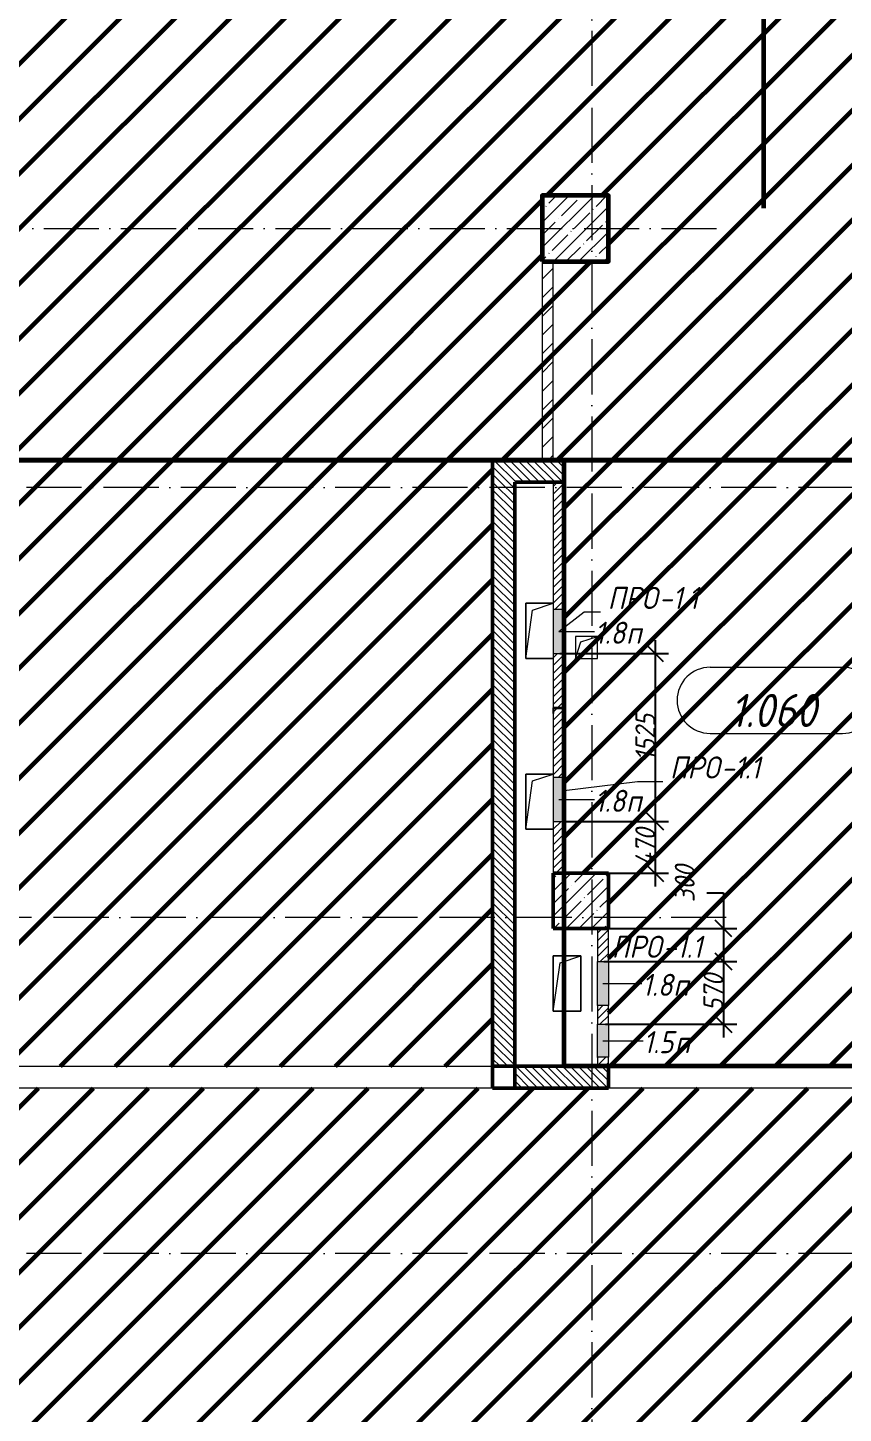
# Model space of a CAD drawing. Header units: millimetres. Extents: x -606178 to 312196, y -19338 to 632709.
# Drawn here: x -341847 to -334451, y 459725 to 472298 of the extents above; entities that cross this region are included whole.
import ezdxf

# ---------------------------------------------------------------- set-up
doc = ezdxf.new("R2010")
doc.units = ezdxf.units.MM
doc.linetypes.add('50_200_ШТРИХ_1Т_ш5_п1_п1_', pattern=[700, 500, -100, 0, -100])
for name, color, linetype, lineweight in [('6.4.1) Окр пт с инж. ПТ2.16', 3, 'Continuous', 60), ('6.4.3) Окр пт с инж. ПТ2.3', 150, 'Continuous', 60), ('A-____-____-DIMS', 7, 'Continuous', 9), ('A-FLOR-____-OTLN', 7, 'Continuous', 9), ('A-GENM-____-IDEN', 7, 'Continuous', 9), ('A-GENM-____-MCUT', 7, 'Continuous', 25), ('A-GENM-____-OTLN', 7, 'Continuous', 9), ('A-GENM-____-OTLN-1', 7, 'Continuous', 25), ('A-GLAZ-____-IDEN', 7, 'Continuous', 9), ('A-GLAZ-____-OTLN', 7, 'Continuous', 9), ('A-WALL-____-MCUT-2', 7, 'Continuous', 50), ('A-WALL-____-PATT-1', 7, 'Continuous', 9), ('A-WALL-FNSH-MCUT-1', 7, 'Continuous', 9), ('I-WALL-____-OTLN', 7, 'Continuous', 9), ('S-COLS-____-MCUT', 7, 'Continuous', 50), ('S-COLS-____-OTLN', 7, 'Continuous', 9), ('S-GRID-____-OTLN-1', 7, '50_200_ШТРИХ_1Т_ш5_п1_п1_', 9)]:
    doc.layers.add(name, color=color, linetype=linetype, lineweight=lineweight)
doc.layers.add('A-AREA-IDEN-1', color=7, linetype='Continuous', lineweight=9, true_color=0x000000)
doc.styles.add('ISOCPEUR_I', font='isocpeui.ttf', dxfattribs={"width": 0.9, "height": 2.5})
doc.styles.add('ISOCPEUR_I_10', font='isocpeui.ttf', dxfattribs={"width": 0.9, "height": 180})
doc.styles.add('ISOCPEUR_I_9', font='isocpeui.ttf', dxfattribs={"width": 0.9, "height": 250})
doc.dimstyles.new('ISO-1_8_0_9К_СРЕДНИЙ_Кладочные_3', dxfattribs={"dimscale": 304.8, "dimtxt": 179.276612, "dimasz": 0.492126, "dimexe": 0.393701, "dimexo": 0, "dimgap": 0, "dimtad": 1, "dimdec": 3, "dimrnd": 0.001, "dimdsep": 46, "dimtxsty": 'ISOCPEUR_I_10', "dimblk1": 'OBLIQUE', "dimblk2": 'OBLIQUE', "dimsah": 1, "dimcen": 0.09, "dimdle": 0.393701, "dimazin": 0, "dimtfac": 1, "dimtdec": 4, "dimtix": 1, "dimtmove": 0, "dimatfit": 3, "dimfxl": 1, "dimtvp": 1, "dimtolj": 1, "dimtzin": 0, "dimarcsym": 2})
doc.dimstyles.new('ISO-1_8_0_9К_СРЕДНИЙ_Кладочные_4', dxfattribs={"dimscale": 304.8, "dimtxt": 179.276612, "dimasz": 0.492126, "dimexe": 0.393701, "dimexo": 0, "dimgap": 0, "dimtad": 1, "dimdec": 3, "dimrnd": 0.001, "dimdsep": 46, "dimtxsty": 'ISOCPEUR_I_10', "dimblk1": 'OBLIQUE', "dimblk2": 'OBLIQUE', "dimsah": 1, "dimcen": 0.09, "dimdle": 0.393701, "dimazin": 0, "dimtfac": 1, "dimtdec": 4, "dimtix": 1, "dimtmove": 1, "dimatfit": 3, "dimfxl": 1, "dimtvp": 1, "dimtolj": 1, "dimtzin": 0, "dimarcsym": 2})
pattern_1 = [(135, (-425830.77, 451794.26), (-35.35534, -35.35534), [])]
pattern_2 = [(45, (-425830.77, 451794.26), (-35.35534, 35.35534), [])]

# ---------------------------------------------------------------- blocks, each defined once
blk = doc.blocks.new('BSC_Колонна _Прямоугольная - 500х500-V8-АР1_План отверстий 1 этажа в осях 1-64_А-ГГ')
at = {"layer": 'S-COLS-____-OTLN'}
h = blk.add_hatch(dxfattribs=at)
h.set_pattern_fill('FP_38', color=256, style=0, pattern_type=2)
h.set_pattern_definition([(45, (-89000, -12581.04), (-114.04925, 114.04925), []), (45, (-88885.95, -12581.04), (-114.04925, 114.04925), [201.613, -40.323, 3.353, -36.97])])
h.paths.add_polyline_path([(-250, -250), (250, -250), (250, 250), (-250, 250)], flags=0)
at = {"layer": 'S-COLS-____-MCUT'}
for p, q in [((250, 250), (-250, 250)), ((-250, 250), (-250, -250)), ((250, -250), (250, 250)), ((-250, -250), (250, -250))]:
    blk.add_line(p, q, dxfattribs=at)
blk = doc.blocks.new('BSC_Колонна _Прямоугольная - 600х600-V15-АР1_План отверстий 1 этажа в осях 1-64_А-ГГ')
at = {"layer": 'S-COLS-____-OTLN'}
h = blk.add_hatch(dxfattribs=at)
h.set_pattern_fill('FP_46', color=256, style=0, pattern_type=2)
h.set_pattern_definition([(45, (-88950, -18681.04), (-114.04925, 114.04925), []), (45, (-88835.95, -18681.04), (-114.04925, 114.04925), [201.613, -40.323, 3.353, -36.97])])
h.paths.add_polyline_path([(-300, -300), (300, -300), (300, 300), (-300, 300)], flags=0)
at = {"layer": 'S-COLS-____-MCUT'}
for p, q in [((300, 300), (-300, 300)), ((-300, 300), (-300, -300)), ((300, -300), (300, 300)), ((-300, -300), (300, -300))]:
    blk.add_line(p, q, dxfattribs=at)
blk = doc.blocks.new('154_Фахверк_СКБ_Швеллер - Тип_100_4010-27789772-АР1_План отверстий 1 этажа в осях 1-64_А-ГГ')
at = {"layer": 'A-GENM-____-MCUT'}
for p, q in [((175, 50), (125, 50)), ((125, 50), (125, -50)), ((128, 47), (175, 47)), ((128, -47), (128, 47)), ((175, 47), (175, 50)), ((125, -50), (175, -50)), ((175, -47), (128, -47)), ((175, -50), (175, -47))]:
    blk.add_line(p, q, dxfattribs=at)
blk = doc.blocks.new('AR_Отверстие Ниша - Лючок-32403152-АР1_План отверстий 1 этажа в осях 1-64_А-ГГ')
at = {"layer": 'A-GLAZ-____-OTLN'}
blk.add_hatch(color=256, dxfattribs=at).paths.add_polyline_path([(-200, -50), (200, -50), (200, 50), (-200, 50)], flags=0)
for p, q in [((200, 50), (-200, 50)), ((-200, 50), (-200, -50)), ((200, -50), (200, 50)), ((-200, -50), (200, -50))]:
    blk.add_line(p, q, dxfattribs=at)
blk = doc.blocks.new('AR_Отверстие Ниша - Лючок-32403646-АР1_План отверстий 1 этажа в осях 1-64_А-ГГ')
at = {"layer": 'A-GLAZ-____-OTLN'}
blk.add_hatch(color=256, dxfattribs=at).paths.add_polyline_path([(150, 50), (-150, 50), (-150, -50), (150, -50)], flags=0)
for p, q in [((-150, 50), (150, 50)), ((-150, -50), (-150, 50)), ((150, 50), (150, -50)), ((150, -50), (-150, -50))]:
    blk.add_line(p, q, dxfattribs=at)
blk = doc.blocks.new('AR_Отверстие Ниша - Лючок-32403670-АР1_План отверстий 1 этажа в осях 1-64_А-ГГ')
at = {"layer": 'A-GLAZ-____-OTLN'}
blk.add_hatch(color=256, dxfattribs=at).paths.add_polyline_path([(200, 50), (-200, 50), (-200, -50), (200, -50)], flags=0)
for p, q in [((-200, 50), (200, 50)), ((-200, -50), (-200, 50)), ((200, 50), (200, -50)), ((200, -50), (-200, -50))]:
    blk.add_line(p, q, dxfattribs=at)
blk = doc.blocks.new('AR_Отверстие прямоугольное _в плите_ - AR_Отверстие прямоугольное _в плите_-30459229-АР1_План отверстий 1 этажа в осях 1-64_А-ГГ')
at = {"layer": 'A-GENM-____-OTLN'}
for p, q in [((125, 250), (-125, 250)), ((-125, 250), (-125, -250)), ((-125, -250), (-63, 188)), ((-63, 188), (125, 250)), ((125, -250), (125, 250)), ((-125, -250), (125, -250))]:
    blk.add_line(p, q, dxfattribs=at)
blk = doc.blocks.new('AR_Отверстие прямоугольное _в плите_ - AR_Отверстие прямоугольное _в плите_-30459597-АР1_План отверстий 1 этажа в осях 1-64_А-ГГ')
at = {"layer": 'A-GENM-____-OTLN'}
for p, q in [((100, 100), (-100, 100)), ((-100, 100), (-100, -100)), ((-100, -100), (-50, 50)), ((-50, 50), (100, 100)), ((100, -100), (100, 100)), ((-100, -100), (100, -100))]:
    blk.add_line(p, q, dxfattribs=at)
blk = doc.blocks.new('AR_Отверстие прямоугольное _в плите_ - AR_Отверстие прямоугольное _в плите_-V159-АР1_План отверстий 1 этажа в осях 1-64_А-ГГ')
at = {"layer": 'A-GENM-____-OTLN'}
for p, q in [((125, 250), (-125, 250)), ((-125, 250), (-125, -250)), ((-125, -250), (-63, 188)), ((-63, 188), (125, 250)), ((-125, -250), (125, -250))]:
    blk.add_line(p, q, dxfattribs=at)
blk = doc.blocks.new('BSC_Колонна _Прямоугольная1 - 200х200 _металл_-35201515-АР1_План отверстий 1 этажа в осях 1-64_А-ГГ')
at = {"layer": 'S-COLS-____-MCUT'}
for p, q in [((100, 100), (-100, 100)), ((-100, 100), (-100, -100)), ((100, -100), (100, 100)), ((-100, -100), (100, -100))]:
    blk.add_line(p, q, dxfattribs=at)
blk = doc.blocks.new('_Oblique')
at = {"color": 0, "linetype": 'ByBlock', "lineweight": -2}
blk.add_line((-0.5, -0.5), (0.5, 0.5), dxfattribs=at)
blk = doc.blocks.new('*D4275')
at = {"layer": 'A-____-____-DIMS', "color": 0, "lineweight": -2, "transparency": 16777216}
for p, q in [((-336156, 466740), (-336156, 464975)), ((-337022, 466620), (-336036, 466620)), ((-336997, 465095), (-336036, 465095))]:
    blk.add_line(p, q, dxfattribs=at)
at = {"layer": 'Defpoints', "color": 0, "transparency": 16777216}
for p in [(-337022, 466620), (-336997, 465095), (-336156, 465095)]:
    blk.add_point(p, dxfattribs=at)
at = {"layer": 'A-____-____-DIMS', "color": 0, "lineweight": -2, "transparency": 16777216, "xscale": 150, "yscale": 150, "zscale": 150}
for p, rotation in [((-336156, 466620), 90), ((-336156, 465095), 270)]:
    blk.add_blockref('_Oblique', p, dxfattribs=dict(at, rotation=rotation))
at = {"layer": 'A-____-____-DIMS', "color": 0, "transparency": 16777216, "insert": (-336246, 465858), "char_height": 180, "width": 504.73, "attachment_point": 5, "rotation": 90, "style": 'ISOCPEUR_I_10'}
blk.add_mtext('\\A1;1525', dxfattribs=at)
blk = doc.blocks.new('*D4276')
at = {"layer": 'A-____-____-DIMS', "color": 0, "lineweight": -2, "transparency": 16777216}
for p, q in [((-336156, 465215), (-336156, 464505)), ((-336997, 465095), (-336036, 465095)), ((-336581, 464625), (-336036, 464625))]:
    blk.add_line(p, q, dxfattribs=at)
at = {"layer": 'Defpoints', "color": 0, "transparency": 16777216}
for p in [(-336997, 465095), (-336581, 464625), (-336156, 464625)]:
    blk.add_point(p, dxfattribs=at)
at = {"layer": 'A-____-____-DIMS', "color": 0, "lineweight": -2, "transparency": 16777216, "xscale": 150, "yscale": 150, "zscale": 150}
for p, rotation in [((-336156, 465095), 90), ((-336156, 464625), 270)]:
    blk.add_blockref('_Oblique', p, dxfattribs=dict(at, rotation=rotation))
at = {"layer": 'A-____-____-DIMS', "color": 0, "transparency": 16777216, "insert": (-336247, 464860), "char_height": 180, "width": 426.13, "attachment_point": 5, "rotation": 90, "style": 'ISOCPEUR_I_10'}
blk.add_mtext('\\A1;470', dxfattribs=at)
blk = doc.blocks.new('*D4277')
at = {"layer": 'A-____-____-DIMS', "color": 0, "lineweight": -2, "transparency": 16777216}
for p, q in [((-335687, 464448), (-335537, 464448)), ((-335537, 464448), (-335537, 464125)), ((-335537, 464245), (-335537, 463705)), ((-336581, 464125), (-335417, 464125)), ((-336622, 463825), (-335417, 463825))]:
    blk.add_line(p, q, dxfattribs=at)
at = {"layer": 'Defpoints', "color": 0, "transparency": 16777216}
for p in [(-336581, 464125), (-336622, 463825), (-335537, 463825)]:
    blk.add_point(p, dxfattribs=at)
at = {"layer": 'A-____-____-DIMS', "color": 0, "lineweight": -2, "transparency": 16777216, "xscale": 150, "yscale": 150, "zscale": 150}
for p, rotation in [((-335537, 464125), 90), ((-335537, 463825), 270)]:
    blk.add_blockref('_Oblique', p, dxfattribs=dict(at, rotation=rotation))
at = {"layer": 'A-____-____-DIMS', "color": 0, "transparency": 16777216, "insert": (-335979, 464363), "char_height": 180, "width": 409.58, "attachment_point": 1, "rotation": 90, "line_spacing_factor": 1.149209, "style": 'ISOCPEUR_I_10'}
blk.add_mtext('\\A1;300', dxfattribs=at)
blk = doc.blocks.new('*D4278')
at = {"layer": 'A-____-____-DIMS', "color": 0, "lineweight": -2, "transparency": 16777216}
for p, q in [((-335537, 463945), (-335537, 463135)), ((-336622, 463825), (-335417, 463825)), ((-336607, 463255), (-335417, 463255))]:
    blk.add_line(p, q, dxfattribs=at)
at = {"layer": 'Defpoints', "color": 0, "transparency": 16777216}
for p in [(-336622, 463825), (-336607, 463255), (-335537, 463255)]:
    blk.add_point(p, dxfattribs=at)
at = {"layer": 'A-____-____-DIMS', "color": 0, "lineweight": -2, "transparency": 16777216, "xscale": 150, "yscale": 150, "zscale": 150}
for p, rotation in [((-335537, 463825), 90), ((-335537, 463255), 270)]:
    blk.add_blockref('_Oblique', p, dxfattribs=dict(at, rotation=rotation))
at = {"layer": 'A-____-____-DIMS', "color": 0, "transparency": 16777216, "insert": (-335629, 463540), "char_height": 180, "width": 409.58, "attachment_point": 5, "rotation": 90, "style": 'ISOCPEUR_I_10'}
blk.add_mtext('\\A1;570', dxfattribs=at)
blk = doc.blocks.new('AAR_СКБ_Марка_помещения_1_5 ммп - Номер _ Площадь-27962135-АИ_План этажа_Стены_1')
at = {"layer": 'A-AREA-IDEN-1'}
for p, q in [((-2.987, 3), (3.013, 3)), ((-2.987, 0), (3.013, 0))]:
    blk.add_line(p, q, dxfattribs=at)
for centre, start, end in [((-2.987, 1.5), 90, 270), ((3.013, 1.5), 270, 90)]:
    blk.add_arc(centre, 1.5, start, end, dxfattribs=at)

msp = doc.modelspace()

# ---------------------------------------------------------------- hatches: boundary and pattern name
at = {"layer": '6.4.1) Окр пт с инж. ПТ2.16'}
h = msp.add_hatch(dxfattribs=at)
h.set_pattern_fill('ANSI31', color=256, scale=111)
h.paths.add_polyline_path([(-332580.7712, 460205.3011), (-332580.7712, 461055.3011), (-332580.7712, 461475.3011), (-332586.7712, 461475.3011), (-332586.7712, 461550.3011), (-332580.7712, 461875.3011), (-332580.7712, 462375.3011), (-332580.7712, 462675.3011), (-332780.7712, 462675.3011), (-332980.7712, 462675.3011), (-336580.7712, 462675.3011), (-337430.7712, 462675.3011), (-337630.7712, 462675.3011), (-342430.7712, 462675.3011), (-342630.7712, 462675.3011), (-343555.7712, 462675.3011), (-343555.7712, 462669.3011), (-343630.7712, 462669.3011), (-343630.7712, 462675.3011), (-344175.7712, 462675.3011), (-344375.7712, 462675.3011), (-344630.7712, 462675.3011), (-344630.7712, 462669.3011), (-344705.7712, 462669.3011), (-345655.7712, 462675.3011), (-345655.7712, 462669.3011), (-345730.7712, 462669.3011), (-345730.7712, 462675.3011), (-346110.7712, 462675.3011), (-346310.7712, 462675.3011), (-346880.7712, 462675.3011), (-346880.7712, 462669.3011), (-346955.7712, 462669.3011), (-347830.7712, 462673.4188), (-347830.7712, 461775.3011), (-347830.7712, 461375.3011), (-347830.7712, 461325.3011), (-347830.7712, 461275.3011), (-347830.7712, 460775.3011), (-348330.7712, 460775.3011), (-348330.7712, 461075.3011), (-348455.7712, 461075.3011), (-348455.7712, 461069.3011), (-348530.7712, 461069.3011), (-350630.7712, 461075.3011), (-350630.7712, 461069.3011), (-350705.7712, 461069.3011), (-350830.7712, 461075.3011), (-350830.7712, 460775.3011), (-351330.7712, 460775.3011), (-352030.7712, 460775.3011), (-352030.7712, 461025.3011), (-353430.7712, 461025.3011), (-353430.7712, 460775.3011), (-353930.7712, 460775.3011), (-353930.7712, 457875.3011), (-353430.7712, 457875.3011), (-353105.7712, 457875.3011), (-353105.7712, 457881.3011), (-353030.7712, 457881.3011), (-353030.7712, 457875.3011), (-352630.7712, 457875.3011), (-351780.7712, 457875.3011), (-351330.7712, 457875.3011), (-351330.7712, 457881.3011), (-351255.7712, 457881.3011), (-350930.7712, 457875.3011), (-350430.7712, 457875.3011), (-347605.7712, 457875.3011), (-347605.7712, 457881.3011), (-347530.7712, 457881.3011), (-347530.7712, 457875.3011), (-347280.7712, 457875.3011), (-346880.7712, 457875.3011), (-346830.7712, 457875.3011), (-346830.7712, 457881.3011), (-346755.7712, 457881.3011), (-346605.7712, 457875.3011), (-346605.7712, 457881.3011), (-346530.7712, 457881.3011), (-346530.7712, 457875.3011), (-346200.7712, 457875.3011), (-345900.7712, 457875.3011), (-345830.7712, 457875.3011), (-345830.7712, 457881.3011), (-345755.7712, 457881.3011), (-345530.7712, 457875.3011), (-345130.7712, 457875.3011), (-344680.7712, 457875.3011), (-344080.7712, 457875.3011), (-342480.7712, 457875.3011), (-342030.7712, 457875.3011), (-340930.7712, 457875.3011), (-340530.7712, 457875.3011), (-339530.7712, 457875.3011), (-338630.7712, 457875.3011), (-337030.7712, 457875.3011), (-336580.7712, 457875.3011), (-336080.7712, 457875.3011), (-336080.7712, 457275.3011), (-336580.7712, 457275.3011), (-336580.7712, 454275.3011), (-336080.7712, 454275.3011), (-336080.7712, 453675.3011), (-336080.7712, 450725.3011), (-336080.7712, 450125.3011), (-335555.7712, 450125.3011), (-335555.7712, 450131.3011), (-335480.7712, 450131.3011), (-333680.7712, 450125.3011), (-333680.7712, 450131.3011), (-333605.7712, 450131.3011), (-332780.7712, 450126.4719), (-332780.7712, 450225.3011), (-332580.7712, 450225.3011), (-332580.7712, 450375.3011), (-332580.7712, 450700.3011), (-332586.7712, 450700.3011), (-332586.7712, 450775.3011), (-332580.7712, 450775.3011), (-332580.7712, 451205.3011), (-332580.7712, 452055.3011), (-332580.7712, 452406.3011), (-332586.7712, 452406.3011), (-332586.7712, 452481.3011), (-332580.7712, 452875.3011), (-332580.7712, 453375.3011), (-332580.7712, 454600.3011), (-332586.7712, 454600.3011), (-332586.7712, 454675.3011), (-332540.7712, 454675.3011), (-332540.7712, 454680.3011), (-332420.7712, 454680.3011), (-332380.7712, 454675.9533), (-332380.7712, 455575.3011), (-332420.7712, 455575.3011), (-332420.7712, 455570.3011), (-332540.7712, 455570.3011), (-332586.7712, 455575.3011), (-332586.7712, 455650.3011), (-332580.7712, 456125.3011), (-332580.7712, 456525.3011), (-332580.7712, 457000.3011), (-332586.7712, 457000.3011), (-332586.7712, 457075.3011), (-332580.7712, 457075.3011), (-332580.7712, 457775.3011), (-332586.7712, 457775.3011), (-332586.7712, 457850.3011), (-332580.7712, 458000.3011), (-332586.7712, 458000.3011), (-332586.7712, 458075.3011), (-332580.7712, 458775.3011), (-332586.7712, 458775.3011), (-332586.7712, 458875.3011), (-332580.7712, 458875.3011), (-332580.7712, 459375.3011), (-332580.7712, 459700.3011), (-332586.7712, 459700.3011), (-332586.7712, 459775.3011), (-332580.7712, 459775.3011)])
at = {"layer": '6.4.3) Окр пт с инж. ПТ2.3'}
h = msp.add_hatch(dxfattribs=at)
h.set_pattern_fill('ANSI31', color=256, scale=111)
h.paths.add_polyline_path([(-325080.7712, 480375.3011), (-324580.7712, 480375.3011), (-324580.7712, 485525.3011), (-324836.7712, 485525.3011), (-348130.7712, 485525.3011), (-348130.7712, 482725.3011), (-347830.7712, 482725.3011), (-347830.7712, 482225.3011), (-348130.7712, 482225.3011), (-348130.7712, 476725.3011), (-347830.7712, 476725.3011), (-347830.7712, 476225.3011), (-348130.7712, 476225.3011), (-348130.7712, 470725.3011), (-347830.7712, 470725.3011), (-347830.7712, 470225.3011), (-348130.7712, 470225.3011), (-348130.7712, 468375.3011), (-324580.7712, 468375.3011), (-324580.7712, 470875.3011), (-325080.7712, 470875.3011), (-325080.7712, 471375.3011), (-324580.7712, 471375.3011), (-324580.7712, 476531.3011), (-324830.7712, 476531.3011), (-324830.7712, 476875.3011), (-325080.7712, 476875.3011), (-325080.7712, 477375.3011), (-324830.7712, 477375.3011), (-324830.7712, 477719.3011), (-324580.7712, 477719.3011), (-324580.7712, 479875.3011), (-325080.7712, 479875.3011)])
h.paths.add_polyline_path([(-342430.7712, 482225.3011), (-342930.7712, 482225.3011), (-342930.7712, 482725.3011), (-342430.7712, 482725.3011)], flags=16)
h.paths.add_polyline_path([(-337180.7712, 482175.3011), (-337180.7712, 482775.3011), (-336580.7712, 482775.3011), (-336580.7712, 482175.3011)], flags=16)
h.paths.add_polyline_path([(-337180.7712, 477975.3011), (-335980.7712, 477975.3011), (-335980.7712, 475825.3011), (-337180.7712, 475825.3011)], flags=16)
h.paths.add_polyline_path([(-342430.7712, 476725.3011), (-342430.7712, 476225.3011), (-342930.7712, 476225.3011), (-342930.7712, 476725.3011)], flags=16)
h.paths.add_polyline_path([(-332580.7712, 480375.3011), (-332080.7712, 480375.3011), (-332080.7712, 479875.3011), (-332580.7712, 479875.3011)], flags=16)
h.paths.add_polyline_path([(-332580.7712, 477375.3011), (-331930.7712, 477375.3011), (-331930.7712, 476175.3011), (-332580.7712, 476175.3011)], flags=16)
h.paths.add_polyline_path([(-342430.7712, 470725.3011), (-342430.7712, 470225.3011), (-342930.7712, 470225.3011), (-342930.7712, 470725.3011)], flags=16)
h.paths.add_polyline_path([(-337180.7712, 470775.3011), (-336580.7712, 470775.3011), (-336580.7712, 470175.3011), (-337180.7712, 470175.3011)], flags=16)
h.paths.add_polyline_path([(-332580.7712, 471375.3011), (-332080.7712, 471375.3011), (-332080.7712, 470875.3011), (-332580.7712, 470875.3011)], flags=16)
h = msp.add_hatch(dxfattribs=at)
h.set_pattern_fill('ANSI31', color=256, scale=111)
h.paths.add_polyline_path([(-337630.7712, 468375.3011), (-342430.7712, 468375.3011), (-342430.7712, 467875.3011), (-342430.7712, 464625.3011), (-342430.7712, 464125.3011), (-342430.7712, 462875.3011), (-337630.7712, 462875.3011)])
h = msp.add_hatch(dxfattribs=at)
h.set_pattern_fill('ANSI31', color=256, scale=111)
h.paths.add_polyline_path([(-332980.7712, 468375.3011), (-336980.7712, 468375.3011), (-336980.7712, 464625.3011), (-336580.7712, 464625.3011), (-336580.7712, 464125.3011), (-336580.7712, 463825.3011), (-336580.7712, 463425.3011), (-336580.7712, 463255.3011), (-336580.7712, 462955.3011), (-336580.7712, 462875.3011), (-332980.7712, 462875.3011)])
at = {"layer": 'A-WALL-____-PATT-1'}
h = msp.add_hatch(dxfattribs=at)
h.set_pattern_fill('FP_4', color=256, style=0, pattern_type=2)
h.set_pattern_definition([(45, (-425830.77, 451794.26), (-84.85281, 84.85281), [])])
h.paths.add_polyline_path([(-337080.7712, 468375.3011), (-337080.7712, 470175.3011), (-337180.7712, 470175.3011), (-337180.7712, 468375.3011)], flags=0)
h = msp.add_hatch(dxfattribs=at)
h.set_pattern_fill('FP_6', color=256, style=0, pattern_type=2)
h.set_pattern_definition(pattern_1)
h.paths.add_polyline_path([(-336980.7712, 468175.3011), (-336980.7712, 468375.3011), (-337630.7712, 468375.3011), (-337630.7712, 468175.3011), (-337430.7712, 468175.3011)], flags=0)
h = msp.add_hatch(dxfattribs=at)
h.set_pattern_fill('FP_6', color=256, style=0, pattern_type=2)
h.set_pattern_definition(pattern_1)
h.paths.add_polyline_path([(-337430.7712, 462875.3011), (-337430.7712, 468175.3011), (-337630.7712, 468175.3011), (-337630.7712, 462875.3011), (-337472.5069, 462875.3011)], flags=0)
h = msp.add_hatch(dxfattribs=at)
h.set_pattern_fill('FP_5', color=256, style=0, pattern_type=2)
h.set_pattern_definition(pattern_2)
h.paths.add_polyline_path([(-336980.7712, 464625.3011), (-336980.7712, 465095.3011), (-337080.7712, 465095.3011), (-337080.7712, 464625.3011)], flags=0)
h.paths.add_polyline_path([(-336980.7712, 465495.3011), (-336980.7712, 466075.3011), (-336983.7712, 466075.3011), (-336983.7712, 466122.3011), (-337077.7712, 466122.3011), (-337077.7712, 466075.3011), (-337080.7712, 466075.3011), (-337080.7712, 465495.3011), (-336983.7712, 465495.3011)], flags=0)
h.paths.add_polyline_path([(-336983.7712, 466125.3011), (-336980.7712, 466125.3011), (-336980.7712, 466620.3011), (-337080.7712, 466620.3011), (-337080.7712, 466125.3011), (-337077.7712, 466125.3011)], flags=0)
h.paths.add_polyline_path([(-337080.7712, 467020.3011), (-336980.7712, 467020.3011), (-336980.7712, 468175.3011), (-337080.7712, 468175.3011)], flags=0)
h = msp.add_hatch(dxfattribs=at)
h.set_pattern_fill('FP_5', color=256, style=0, pattern_type=2)
h.set_pattern_definition(pattern_2)
h.paths.add_polyline_path([(-336680.7712, 462875.3011), (-336580.7712, 462875.3011), (-336580.7712, 462955.3011), (-336680.7712, 462955.3011)], flags=0)
h.paths.add_polyline_path([(-336580.7712, 463255.3011), (-336580.7712, 463425.3011), (-336680.7712, 463425.3011), (-336680.7712, 463255.3011)], flags=0)
h.paths.add_polyline_path([(-336680.7712, 463825.3011), (-336580.7712, 463825.3011), (-336580.7712, 464125.3011), (-336680.7712, 464125.3011)], flags=0)
h = msp.add_hatch(dxfattribs=at)
h.set_pattern_fill('FP_6', color=256, style=0, pattern_type=2)
h.set_pattern_definition(pattern_1)
h.paths.add_polyline_path([(-337430.7712, 462675.3011), (-336580.7712, 462675.3011), (-336580.7712, 462875.3011), (-337430.7712, 462875.3011)], flags=0)

# ---------------------------------------------------------------- linework, layer by layer
at = {"layer": '6.4.1) Окр пт с инж. ПТ2.16'}
for points in [[(-348130.7712, 499314.185), (-324580.7712, 499314.185), (-324580.7712, 468375.3011), (-348130.7712, 468375.3011)], [(-348130.7712, 468375.3011), (-324574.7712, 468375.3011), (-324574.7712, 485525.3011), (-348130.7712, 485525.3011)], [(-337180.7712, 470175.3011), (-336580.7712, 470175.3011), (-336580.7712, 470775.3011), (-337180.7712, 470775.3011)], [(-336980.7712, 468375.3011), (-332980.7712, 468375.3011), (-332980.7712, 462875.3011), (-336980.7712, 462875.3011)]]:
    msp.add_lwpolyline(points, close=True, dxfattribs=at)
at = {"layer": '6.4.1) Окр пт с инж. ПТ2.16', "color": 1}
msp.add_lwpolyline([(-335171.8565, 470661.7739), (-335171.8565, 497200.5853)], dxfattribs=at)
at = {"layer": 'A-FLOR-____-OTLN'}
for p, q in [((-337330.7712, 467075.3011), (-337080.7712, 467075.3011)), ((-337330.7712, 466575.3011), (-337330.7712, 467075.3011)), ((-337080.7712, 466575.3011), (-337330.7712, 466575.3011)), ((-337330.7712, 465525.3011), (-337080.7712, 465525.3011)), ((-337330.7712, 465025.3011), (-337330.7712, 465525.3011)), ((-337080.7712, 465025.3011), (-337330.7712, 465025.3011)), ((-337080.7712, 463875.3011), (-336830.7712, 463875.3011)), ((-337080.7712, 463375.3011), (-337080.7712, 463875.3011)), ((-336830.7712, 463875.3011), (-336830.7712, 463375.3011)), ((-336830.7712, 463375.3011), (-337080.7712, 463375.3011))]:
    msp.add_line(p, q, dxfattribs=at)
at = {"layer": 'A-GENM-____-IDEN'}
for p, q in [((-337030.7712, 466820.3011), (-336800.2646, 466996.3011)), ((-336800.2646, 466996.3011), (-336652.3008, 466996.3011)), ((-336980.7712, 465377.42), (-336317.3504, 465458.1099)), ((-336317.3504, 465458.1099), (-336088.4815, 465458.1099))]:
    msp.add_line(p, q, dxfattribs=at)
at = {"layer": 'A-GLAZ-____-IDEN'}
for p, q in [((-337030.7712, 466820.3011), (-336706.1924, 466820.3011)), ((-337030.7712, 465295.3011), (-336706.1924, 465295.3011)), ((-336630.7712, 463625.3011), (-336277.2347, 463625.3011)), ((-336630.7712, 463105.3011), (-336265.5347, 463105.3011))]:
    msp.add_line(p, q, dxfattribs=at)
at = {"layer": 'A-WALL-____-MCUT-2'}
for p, q in [((-337630.7712, 468375.3011), (-337630.7712, 462875.3011)), ((-336980.7712, 468375.3011), (-337630.7712, 468375.3011)), ((-336980.7712, 468175.3011), (-336980.7712, 468375.3011)), ((-337430.7712, 462875.3011), (-337430.7712, 468175.3011)), ((-337430.7712, 468175.3011), (-336980.7712, 468175.3011)), ((-336580.7712, 462875.3011), (-337430.7712, 462875.3011)), ((-336580.7712, 462675.3011), (-336580.7712, 462875.3011)), ((-337430.7712, 462675.3011), (-336580.7712, 462675.3011))]:
    msp.add_line(p, q, dxfattribs=at)
at = {"layer": 'A-WALL-FNSH-MCUT-1'}
for p, q in [((-337180.7712, 470175.3011), (-337180.7712, 468375.3011)), ((-337080.7712, 468375.3011), (-337080.7712, 470175.3011)), ((-337080.7712, 468175.3011), (-337080.7712, 467020.3011)), ((-336980.7712, 467020.3011), (-336980.7712, 468175.3011)), ((-337080.7712, 466620.3011), (-337080.7712, 466125.3011)), ((-336980.7712, 466125.3011), (-336980.7712, 466620.3011)), ((-337080.7712, 466075.3011), (-337080.7712, 465495.3011)), ((-336980.7712, 465495.3011), (-336980.7712, 466075.3011)), ((-337080.7712, 465095.3011), (-337080.7712, 464625.3011)), ((-336980.7712, 464625.3011), (-336980.7712, 465095.3011)), ((-336680.7712, 464125.3011), (-336680.7712, 463825.3011)), ((-336580.7712, 463825.3011), (-336580.7712, 464125.3011)), ((-336680.7712, 463425.3011), (-336680.7712, 463255.3011)), ((-336580.7712, 463255.3011), (-336580.7712, 463425.3011)), ((-336680.7712, 462955.3011), (-336680.7712, 462875.3011)), ((-336580.7712, 462875.3011), (-336580.7712, 462955.3011))]:
    msp.add_line(p, q, dxfattribs=at)
at = {"layer": 'I-WALL-____-OTLN'}
for p, q in [((-342430.7712, 462875.3011), (-337630.7712, 462875.3011)), ((-336580.7712, 462875.3011), (-332980.7712, 462875.3011)), ((-337630.7712, 462675.3011), (-342430.7712, 462675.3011)), ((-332980.7712, 462675.3011), (-336580.7712, 462675.3011))]:
    msp.add_line(p, q, dxfattribs=at)
at = {"layer": 'S-GRID-____-OTLN-1'}
for p, q in [((-336730.7712, 501675.2188), (-336730.7712, 447311.6528)), ((-358504.0007, 470475.3011), (-335511.9839, 470475.3011)), ((-321756.3646, 468125.3011), (-358504.0007, 468125.3011)), ((-335511.9839, 464225.3011), (-358504.0007, 464225.3011)), ((-321756.3646, 461175.3011), (-430287.1336, 461175.3011))]:
    msp.add_line(p, q, dxfattribs=at)

# ---------------------------------------------------------------- block references
at = {"layer": 'A-AREA-IDEN-1', "xscale": 199.9999999999999, "yscale": 199.9999999999999, "zscale": 199.9999999999999}
msp.add_blockref('AAR_СКБ_Марка_помещения_1_5 ммп - Номер _ Площадь-27962135-АИ_План этажа_Стены_1', (-335060.4389, 465894.5812), dxfattribs=at)
at = {"layer": 'A-GENM-____-OTLN'}
for name, p in [('AR_Отверстие прямоугольное _в плите_ - AR_Отверстие прямоугольное _в плите_-V159-АР1_План отверстий 1 этажа в осях 1-64_А-ГГ', (-337205.7712, 466825.3011)), ('AR_Отверстие прямоугольное _в плите_ - AR_Отверстие прямоугольное _в плите_-30459597-АР1_План отверстий 1 этажа в осях 1-64_А-ГГ', (-336780.7712, 466675.3011)), ('AR_Отверстие прямоугольное _в плите_ - AR_Отверстие прямоугольное _в плите_-V159-АР1_План отверстий 1 этажа в осях 1-64_А-ГГ', (-337205.7712, 465275.3011)), ('AR_Отверстие прямоугольное _в плите_ - AR_Отверстие прямоугольное _в плите_-30459229-АР1_План отверстий 1 этажа в осях 1-64_А-ГГ', (-336955.7712, 463625.3011))]:
    msp.add_blockref(name, p, dxfattribs=at)
at = {"layer": 'A-GENM-____-OTLN-1', "rotation": 270}
msp.add_blockref('154_Фахверк_СКБ_Швеллер - Тип_100_4010-27789772-АР1_План отверстий 1 этажа в осях 1-64_А-ГГ', (-337030.7712, 466250.3011), dxfattribs=at)
at = {"layer": 'A-GLAZ-____-OTLN'}
for name, p, rotation in [('AR_Отверстие Ниша - Лючок-32403152-АР1_План отверстий 1 этажа в осях 1-64_А-ГГ', (-337030.7712, 466820.3011), 90), ('AR_Отверстие Ниша - Лючок-32403152-АР1_План отверстий 1 этажа в осях 1-64_А-ГГ', (-337030.7712, 465295.3011), 90), ('AR_Отверстие Ниша - Лючок-32403670-АР1_План отверстий 1 этажа в осях 1-64_А-ГГ', (-336630.7712, 463625.3011), 270), ('AR_Отверстие Ниша - Лючок-32403646-АР1_План отверстий 1 этажа в осях 1-64_А-ГГ', (-336630.7712, 463105.3011), 270)]:
    msp.add_blockref(name, p, dxfattribs=dict(at, rotation=rotation))
at = {"layer": 'S-COLS-____-OTLN'}
for name, p in [('BSC_Колонна _Прямоугольная - 600х600-V15-АР1_План отверстий 1 этажа в осях 1-64_А-ГГ', (-336880.7712, 470475.3011)), ('BSC_Колонна _Прямоугольная - 500х500-V8-АР1_План отверстий 1 этажа в осях 1-64_А-ГГ', (-336830.7712, 464375.3011))]:
    msp.add_blockref(name, p, dxfattribs=at)
at = {"layer": 'S-COLS-____-OTLN', "rotation": 180}
msp.add_blockref('BSC_Колонна _Прямоугольная1 - 200х200 _металл_-35201515-АР1_План отверстий 1 этажа в осях 1-64_А-ГГ', (-337530.7712, 462775.3011), dxfattribs=at)

# ---------------------------------------------------------------- texts
at = {"layer": 'A-AREA-IDEN-1', "insert": (-335085.868, 465952.911), "char_height": 300, "width": 900, "attachment_point": 8, "line_spacing_factor": 1.139951, "style": 'ISOCPEUR_I'}
msp.add_mtext('\\pxqc,t8.46667,16.93333,25.4,33.86667,42.33333,50.8,59.26667,67.73333,76.2,84.66667,93.13333,101.6,110.06667,118.53333,127,135.46667,143.93333,152.4,160.86667,169.33333,177.8,186.26667,194.73333,203.2,211.66667,220.13333,228.6,237.06667,245.53333,254,262.46667,270.93333;{1.060}', dxfattribs=at)
at = {"layer": 'A-GENM-____-IDEN', "char_height": 200, "attachment_point": 1, "style": 'ISOCPEUR_I_9'}
for s, insert, width in [('ПРО', (-336587.1575, 467223.4173), 562.784625), ('-1.1', (-336122.8137, 467223.4173), 461.772), ('ПРО', (-336023.3382, 465685.2261), 562.784625), ('-1.1', (-335558.9944, 465685.2261), 461.772), ('ПРО', (-336550.9124, 464058.4866), 562.784625), ('-1.1', (-336086.5687, 464058.4866), 461.772)]:
    msp.add_mtext(s, dxfattribs=dict(at, insert=insert, width=width))
at = {"layer": 'A-GLAZ-____-IDEN', "char_height": 200, "attachment_point": 1, "style": 'ISOCPEUR_I_9'}
for s, insert, width in [('1.8', (-336706.1924, 466907.9157), 346.329), ('\\fISOCPEUR|b0|i1|c204|p34|;\\W.9;п', (-336420.4424, 466907.9157), 158.734125), ('1.8', (-336706.1924, 465382.9157), 346.329), ('\\fISOCPEUR|b0|i1|c204|p34|;\\W.9;п', (-336420.4424, 465382.9157), 158.734125), ('1.8', (-336277.2347, 463712.9157), 346.329), ('\\fISOCPEUR|b0|i1|c204|p34|;\\W.9;п', (-335991.4847, 463712.9157), 158.734125), ('1.5', (-336265.5347, 463192.9157), 346.329), ('\\fISOCPEUR|b0|i1|c204|p34|;\\W.9;п', (-335979.7847, 463192.9157), 158.734125)]:
    msp.add_mtext(s, dxfattribs=dict(at, insert=insert, width=width))

# ---------------------------------------------------------------- dimensions: what is measured, and where the dimension line sits
at = {"layer": 'A-____-____-DIMS'}
for base, p1, p2, override, picture, middle in [((-336156.1218, 465095.3011), (-337021.7051, 466620.3011), (-336996.9074, 465095.3011), {"dimpost": '<>', "dimfxl": 1525.201602}, '*D4275', (-336246.1218, 465857.8011)), ((-336156.1218, 464625.3011), (-336996.9074, 465095.3011), (-336580.7712, 464625.3011), {"dimpost": '<>', "dimfxl": 627.749435}, '*D4276', (-336247.2808, 464860.3011)), ((-335537.3698, 463255.3011), (-336621.7051, 463825.3011), (-336607.2592, 463255.3011), {"dimpost": '<>', "dimfxl": 570.183026}, '*D4278', (-335628.5289, 463540.3011))]:
    dim = msp.add_linear_dim(base=base, p1=p1, p2=p2, angle=90, dimstyle='ISO-1_8_0_9К_СРЕДНИЙ_Кладочные_3', override=override, dxfattribs=at)
    dim.commit()
    dim.dimension.update_dxf_attribs({"geometry": picture, "text_midpoint": middle})
dim = msp.add_linear_dim(base=(-335537.3698, 463825.3011), p1=(-336580.7712, 464125.3011), p2=(-336621.7051, 463825.3011), angle=90, dimstyle='ISO-1_8_0_9К_СРЕДНИЙ_Кладочные_4', override={"dimpost": '<>', "dimfxl": 302.779764}, dxfattribs=at)
dim.commit()
dim.dimension.update_dxf_attribs({"geometry": '*D4277', "text_midpoint": (-335652.5318, 464448.2275), "dimtype": 160, "text_rotation": 90})

doc.saveas('drawing.dxf')
